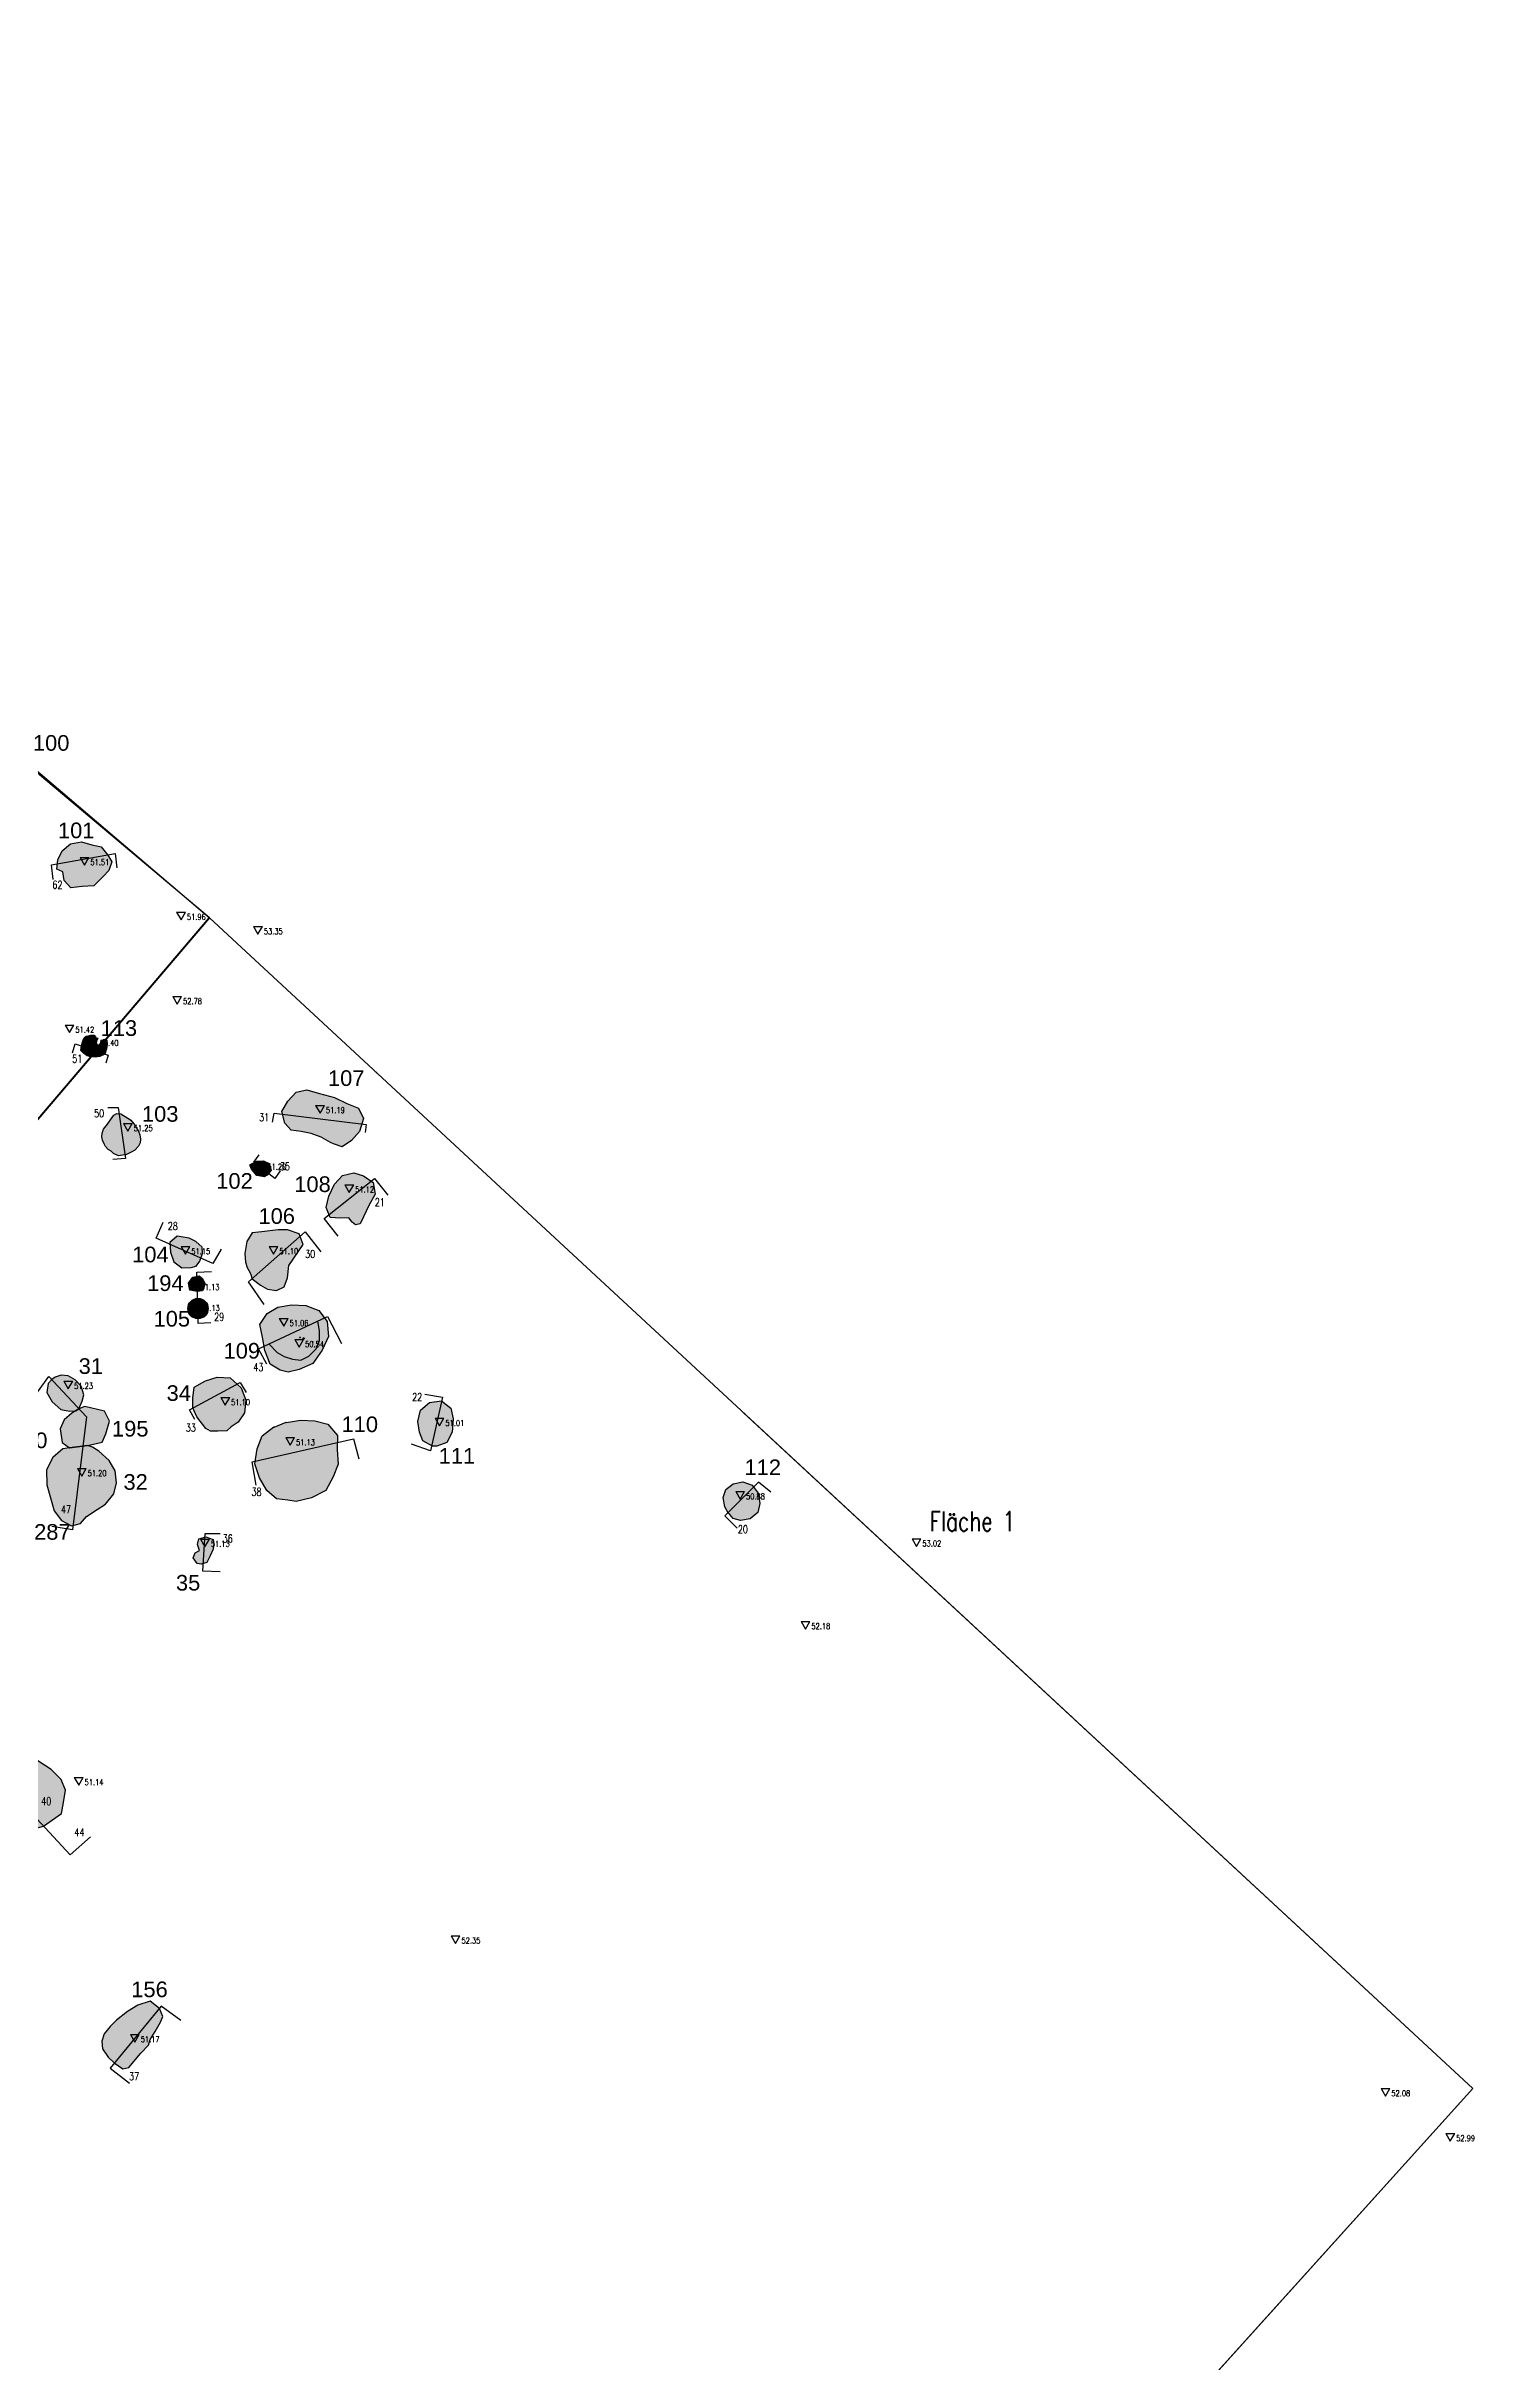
# Model space of a CAD drawing. Header units: millimetres. Extents: x 4462692 to 4462814, y 5793999 to 5794154.
# Drawn here: x 4462777.2 to 4462813.7, y 5794095.1 to 5794154.3 of the extents above; entities that cross this region are included whole.
import ezdxf

# ---------------------------------------------------------------- set-up
doc = ezdxf.new("R2010")
doc.units = ezdxf.units.MM
doc.linetypes.add('STRICHPUNKTX2', pattern=[50.8, 25.4, -12.7, 0, -12.7])
for name, color, linetype in [('00ProfilNr', 5, 'Continuous'), ('Befunde', 36, 'Continuous'), ('Befundnummern', 36, 'Continuous'), ('Flächengrenzen', 1, 'Continuous'), ('Grabungsgrenze', 102, 'STRICHPUNKTX2'), ('Gruben', 252, 'Continuous'), ('HÖHEN', 7, 'Continuous'), ('Pfosten', 254, 'Continuous'), ('Pl2-Befunde', 7, 'Continuous'), ('Pl2-Keramik', 1, 'Continuous'), ('Pl2-Knochen', 5, 'Continuous'), ('Profile', 160, 'Continuous')]:
    doc.layers.add(name, color=color, linetype=linetype)
doc.styles.add('ROMANS', font='ROMANS.shx', dxfattribs={"width": 0.75})
doc.styles.get("Standard").update_dxf_attribs({"font": 'arial.ttf'})

# ---------------------------------------------------------------- blocks, each defined once
blk = doc.blocks.new('HP_FERTIG_OBERKANTE')
for p, q in [((-0.075, 0.13), (0.075, 0.13)), ((-0.075, 0.13), (0, 0)), ((0, 0), (0.075, 0.13))]:
    blk.add_line(p, q)
at = {"style": 'ROMANS', "width": 0.75}
blk.add_attdef('HÖHE', (0.1, 0), '', height=0.1, dxfattribs=at)

msp = doc.modelspace()

# ---------------------------------------------------------------- hatches: boundary and pattern name
at = {"layer": 'Gruben'}
h = msp.add_hatch(color=256, dxfattribs=at)
h.dxf.hatch_style = 1
h.paths.add_polyline_path([(4462778.433, 5794132.84), (4462778.134, 5794132.822), (4462777.84, 5794132.794), (4462777.668, 5794132.982), (4462777.642, 5794133.198), (4462777.483, 5794133.267), (4462777.51, 5794133.509), (4462777.622, 5794133.739), (4462777.838, 5794133.918), (4462778.119, 5794133.963), (4462778.382, 5794133.888), (4462778.614, 5794133.842), (4462778.785, 5794133.627), (4462778.891, 5794133.452), (4462778.814, 5794133.233), (4462778.666, 5794133.082)])
h.paths.add_polyline_path([(4462773.512, 5794123.029), (4462773.531, 5794123.221), (4462773.49, 5794123.34), (4462773.459, 5794123.422), (4462773.424, 5794123.524), (4462773.361, 5794123.584), (4462773.301, 5794123.641), (4462773.172, 5794123.678), (4462773.075, 5794123.723), (4462773.021, 5794123.808), (4462772.993, 5794123.88), (4462773.018, 5794123.95), (4462773.059, 5794124.006), (4462773.135, 5794124.097), (4462773.21, 5794124.182), (4462773.229, 5794124.229), (4462773.26, 5794124.314), (4462773.26, 5794124.387), (4462773.235, 5794124.449), (4462773.22, 5794124.553), (4462773.179, 5794124.616), (4462773.119, 5794124.701), (4462773.074, 5794124.775), (4462773.034, 5794124.844), (4462772.952, 5794124.923), (4462772.882, 5794125.014), (4462772.807, 5794125.058), (4462772.684, 5794125.074), (4462772.473, 5794125.069), (4462772.285, 5794125.038), (4462772.07, 5794124.976), (4462771.936, 5794124.926), (4462771.869, 5794124.859), (4462771.824, 5794124.814), (4462771.819, 5794124.756), (4462771.846, 5794124.698), (4462771.913, 5794124.51), (4462771.954, 5794124.336), (4462771.913, 5794124.21), (4462771.873, 5794124.09), (4462771.752, 5794123.973), (4462771.59, 5794123.824), (4462771.563, 5794123.784), (4462771.487, 5794123.694), (4462771.434, 5794123.64), (4462771.326, 5794123.622), (4462771.129, 5794123.605), (4462770.892, 5794123.587), (4462770.757, 5794123.569), (4462770.6, 5794123.455), (4462770.501, 5794123.402), (4462770.389, 5794123.361), (4462770.3, 5794123.339), (4462770.237, 5794123.33), (4462770.152, 5794123.344), (4462770.009, 5794123.424), (4462769.955, 5794123.464), (4462769.888, 5794123.455), (4462769.789, 5794123.433), (4462769.6, 5794123.397), (4462769.483, 5794123.393), (4462769.385, 5794123.415), (4462769.183, 5794123.46), (4462768.981, 5794123.504), (4462768.788, 5794123.487), (4462768.717, 5794123.469), (4462768.636, 5794123.442), (4462768.555, 5794123.402), (4462768.497, 5794123.366), (4462768.372, 5794123.258), (4462768.296, 5794123.147), (4462768.251, 5794123.075), (4462768.184, 5794123.003), (4462768.175, 5794122.847), (4462768.152, 5794122.762), (4462768.166, 5794122.695), (4462768.175, 5794122.56), (4462768.188, 5794122.435), (4462768.233, 5794122.301), (4462768.278, 5794122.126), (4462768.336, 5794121.992), (4462768.349, 5794121.934), (4462768.412, 5794121.849), (4462768.461, 5794121.791), (4462768.569, 5794121.75), (4462768.694, 5794121.75), (4462768.86, 5794121.759), (4462768.914, 5794121.786), (4462769.048, 5794121.862), (4462769.111, 5794121.902), (4462769.245, 5794121.952), (4462769.303, 5794121.961), (4462769.487, 5794121.992), (4462769.684, 5794122.037), (4462769.837, 5794122.05), (4462769.89, 5794122.05), (4462770.025, 5794122.064), (4462770.253, 5794122.086), (4462770.361, 5794122.086), (4462770.482, 5794122.05), (4462770.562, 5794121.956), (4462770.688, 5794121.862), (4462770.894, 5794121.772), (4462771.1, 5794121.718), (4462771.311, 5794121.629), (4462771.508, 5794121.53), (4462771.727, 5794121.351), (4462771.911, 5794121.298), (4462772.068, 5794121.233), (4462772.306, 5794121.233), (4462772.481, 5794121.377), (4462772.731, 5794121.538), (4462772.767, 5794121.591), (4462772.92, 5794121.753), (4462773.01, 5794121.879), (4462773.077, 5794121.987), (4462773.229, 5794122.237), (4462773.333, 5794122.436), (4462773.463, 5794122.619)])
h.paths.add_polyline_path([(4462774.373, 5794122.38), (4462774.115, 5794122.399), (4462773.931, 5794122.556), (4462773.846, 5794122.82), (4462773.853, 5794123.142), (4462774.008, 5794123.38), (4462774.267, 5794123.558), (4462774.577, 5794123.635), (4462774.815, 5794123.447), (4462774.76, 5794123.214), (4462774.792, 5794122.937), (4462774.708, 5794122.663), (4462774.582, 5794122.508)])
h = msp.add_hatch(color=256, dxfattribs=at)
h.dxf.hatch_style = 1
h.paths.add_polyline_path([(4462785.028, 5794124.247), (4462784.946, 5794124.359), (4462784.725, 5794124.347), (4462784.472, 5794124.369), (4462784.363, 5794124.62), (4462784.436, 5794124.912), (4462784.582, 5794125.219), (4462784.78, 5794125.444), (4462785.074, 5794125.506), (4462785.323, 5794125.431), (4462785.569, 5794125.259), (4462785.614, 5794124.961), (4462785.457, 5794124.673), (4462785.323, 5794124.389), (4462785.231, 5794124.206), (4462785.114, 5794124.177)])
h.paths.add_polyline_path([(4462782.308, 5794123.223), (4462782.348, 5794123.088), (4462782.432, 5794122.939), (4462782.478, 5794122.803), (4462782.685, 5794122.64), (4462782.863, 5794122.541), (4462783.093, 5794122.502), (4462783.29, 5794122.595), (4462783.375, 5794122.825), (4462783.409, 5794123.14), (4462783.777, 5794123.681), (4462783.675, 5794123.951), (4462783.375, 5794124.05), (4462783.14, 5794124.055), (4462782.723, 5794123.998), (4462782.476, 5794123.98), (4462782.337, 5794123.754), (4462782.291, 5794123.452)])
h.paths.add_polyline_path([(4462784.48, 5794126.284), (4462784.235, 5794126.418), (4462783.984, 5794126.515), (4462783.73, 5794126.563), (4462783.47, 5794126.603), (4462783.31, 5794126.775), (4462783.234, 5794127.076), (4462783.382, 5794127.338), (4462783.602, 5794127.573), (4462783.873, 5794127.634), (4462784.191, 5794127.537), (4462784.576, 5794127.438), (4462784.89, 5794127.283), (4462785.195, 5794127.16), (4462785.32, 5794126.9), (4462785.213, 5794126.566), (4462785.009, 5794126.339), (4462784.775, 5794126.177), (4462784.554, 5794126.249)])
h.paths.add_polyline_path([(4462780.916, 5794123.089), (4462781.043, 5794123.122), (4462781.138, 5794123.256), (4462781.206, 5794123.445), (4462781.197, 5794123.614), (4462781.032, 5794123.758), (4462780.865, 5794123.843), (4462780.56, 5794123.895), (4462780.37, 5794123.726), (4462780.386, 5794123.479), (4462780.477, 5794123.231), (4462780.679, 5794123.081)])
h.paths.add_polyline_path([(4462779.187, 5794126.976), (4462779.34, 5794126.884), (4462779.372, 5794126.851), (4462779.449, 5794126.764), (4462779.503, 5794126.69), (4462779.571, 5794126.578), (4462779.602, 5794126.476), (4462779.624, 5794126.368), (4462779.617, 5794126.272), (4462779.567, 5794126.188), (4462779.479, 5794126.088), (4462779.401, 5794126.043), (4462779.263, 5794125.974), (4462779.057, 5794125.941), (4462778.929, 5794126.007), (4462778.87, 5794126.059), (4462778.798, 5794126.109), (4462778.729, 5794126.182), (4462778.693, 5794126.25), (4462778.649, 5794126.348), (4462778.637, 5794126.428), (4462778.642, 5794126.519), (4462778.676, 5794126.627), (4462778.776, 5794126.754), (4462778.854, 5794126.864), (4462778.94, 5794126.982), (4462779.021, 5794127.029), (4462779.118, 5794127.02)])
h = msp.add_hatch(color=256, dxfattribs=at)
h.dxf.hatch_style = 1
h.paths.add_polyline_path([(4462794.645, 5794116.804), (4462794.552, 5794116.978), (4462794.509, 5794117.211), (4462794.575, 5794117.422), (4462794.763, 5794117.561), (4462795.013, 5794117.615), (4462795.245, 5794117.532), (4462795.4, 5794117.328), (4462795.441, 5794117.064), (4462795.391, 5794116.832), (4462795.201, 5794116.672), (4462794.955, 5794116.627), (4462794.76, 5794116.679), (4462794.677, 5794116.777)])
h.paths.add_polyline_path([(4462787.083, 5794118.527), (4462786.837, 5794118.659), (4462786.746, 5794118.881), (4462786.711, 5794119.157), (4462786.774, 5794119.445), (4462787.003, 5794119.64), (4462787.316, 5794119.682), (4462787.547, 5794119.493), (4462787.608, 5794119.221), (4462787.581, 5794118.883), (4462787.445, 5794118.619), (4462787.193, 5794118.522)])
h.paths.add_polyline_path([(4462783.384, 5794117.142), (4462783.094, 5794117.182), (4462782.85, 5794117.396), (4462782.666, 5794117.715), (4462782.542, 5794118.077), (4462782.601, 5794118.459), (4462782.727, 5794118.787), (4462783.031, 5794119.017), (4462783.037, 5794119.01), (4462783.343, 5794119.135), (4462783.352, 5794119.133), (4462783.708, 5794119.191), (4462784.074, 5794119.169), (4462784.409, 5794119.087), (4462784.652, 5794118.795), (4462784.65, 5794118.443), (4462784.67, 5794118.069), (4462784.546, 5794117.743), (4462784.36, 5794117.392), (4462783.995, 5794117.204), (4462783.601, 5794117.108)])
h.paths.add_polyline_path([(4462783.19, 5794120.464), (4462782.938, 5794120.618), (4462782.797, 5794120.973), (4462782.743, 5794121.311), (4462782.667, 5794121.63), (4462782.857, 5794121.917), (4462783.131, 5794122.081), (4462783.481, 5794122.138), (4462783.846, 5794122.12), (4462784.177, 5794121.995), (4462784.391, 5794121.708), (4462784.428, 5794121.324), (4462784.266, 5794120.979), (4462784.027, 5794120.64), (4462783.674, 5794120.486), (4462783.398, 5794120.418)])
h.paths.add_polyline_path([(4462781.825, 5794118.919), (4462781.6, 5794118.91), (4462781.411, 5794118.908), (4462781.292, 5794118.978), (4462781.062, 5794119.272), (4462780.961, 5794119.506), (4462780.957, 5794119.752), (4462780.995, 5794120.036), (4462781.287, 5794120.195), (4462781.577, 5794120.291), (4462781.916, 5794120.274), (4462782.193, 5794120.019), (4462782.314, 5794119.7), (4462782.276, 5794119.381), (4462782.116, 5794119.135), (4462781.939, 5794119.017)])
h = msp.add_hatch(color=256, dxfattribs=at)
h.dxf.hatch_style = 1
h.paths.add_polyline_path([(4462781.071, 5794115.53), (4462780.968, 5794115.67), (4462781.019, 5794115.796), (4462781.126, 5794115.858), (4462781.076, 5794116.009), (4462781.113, 5794116.159), (4462781.29, 5794116.213), (4462781.476, 5794116.137), (4462781.497, 5794116.036), (4462781.477, 5794115.892), (4462781.406, 5794115.723), (4462781.316, 5794115.552), (4462781.176, 5794115.509)])
h.paths.add_polyline_path([(4462778.398, 5794118.499), (4462778.265, 5794118.543), (4462777.805, 5794118.487), (4462777.638, 5794118.456), (4462777.38, 5794118.232), (4462777.223, 5794117.924), (4462777.231, 5794117.537), (4462777.413, 5794116.872), (4462777.605, 5794116.623), (4462777.857, 5794116.489), (4462778.088, 5794116.547), (4462778.245, 5794116.732), (4462778.518, 5794116.905), (4462778.731, 5794117.04), (4462778.944, 5794117.304), (4462779.007, 5794117.591), (4462778.976, 5794117.891), (4462778.823, 5794118.156), (4462778.56, 5794118.396)])
h.paths.add_polyline_path([(4462778.05, 5794119.477), (4462777.869, 5794119.372), (4462777.676, 5794119.199), (4462777.57, 5794118.968), (4462777.619, 5794118.622), (4462777.805, 5794118.487), (4462778.265, 5794118.543), (4462778.641, 5794118.631), (4462778.738, 5794118.843), (4462778.834, 5794119.161), (4462778.699, 5794119.421), (4462778.203, 5794119.543)])
h.paths.add_polyline_path([(4462777.356, 5794120.231), (4462777.261, 5794120.126), (4462777.23, 5794119.895), (4462777.362, 5794119.656), (4462777.583, 5794119.465), (4462777.808, 5794119.423), (4462777.968, 5794119.43), (4462778.05, 5794119.477), (4462778.131, 5794119.674), (4462778.175, 5794119.838), (4462778.108, 5794120.06), (4462777.95, 5794120.22), (4462777.778, 5794120.322), (4462777.593, 5794120.337), (4462777.443, 5794120.292)])
h = msp.add_hatch(color=256, dxfattribs=at)
h.dxf.hatch_style = 1
h.paths.add_polyline_path([(4462779.869, 5794104.342), (4462779.55, 5794104.244), (4462779.289, 5794104.085), (4462779.012, 5794103.858), (4462778.848, 5794103.694), (4462778.696, 5794103.511), (4462778.635, 5794103.322), (4462778.652, 5794103.128), (4462778.795, 5794102.914), (4462778.952, 5794102.767), (4462779.175, 5794102.613), (4462779.326, 5794102.646), (4462779.634, 5794103.015), (4462779.83, 5794103.218), (4462779.872, 5794103.368), (4462779.994, 5794103.567), (4462780.134, 5794103.806), (4462780.189, 5794103.949), (4462780.104, 5794104.159)])
h.paths.add_polyline_path([(4462775.919, 5794110.135), (4462775.699, 5794109.85), (4462775.696, 5794109.557), (4462775.799, 5794109.231), (4462776.04, 5794108.999), (4462776.457, 5794108.677), (4462776.644, 5794108.676), (4462777.145, 5794108.82), (4462777.601, 5794109.142), (4462777.653, 5794109.42), (4462777.705, 5794109.732), (4462777.596, 5794110.007), (4462777.344, 5794110.268), (4462777.003, 5794110.484), (4462776.76, 5794110.59), (4462776.473, 5794110.569), (4462776.197, 5794110.48)])
h.paths.add_polyline_path([(4462771.133, 5794101.535), (4462770.928, 5794101.229), (4462770.73, 5794101.066), (4462770.408, 5794100.95), (4462770.106, 5794100.918), (4462769.779, 5794101.014), (4462769.539, 5794101.328), (4462769.422, 5794101.637), (4462769.416, 5794101.994), (4462769.422, 5794102.357), (4462769.531, 5794102.671), (4462769.754, 5794102.908), (4462770.067, 5794103.04), (4462770.311, 5794102.995), (4462770.436, 5794102.908), (4462770.462, 5794103.082), (4462770.568, 5794103.189), (4462770.715, 5794103.165), (4462770.803, 5794103.019), (4462770.76, 5794102.872), (4462770.718, 5794102.77), (4462770.91, 5794102.707), (4462771.199, 5794102.547), (4462771.32, 5794102.296), (4462771.318, 5794101.994), (4462771.251, 5794101.738)])
at = {"layer": 'Pfosten'}
h = msp.add_hatch(color=256, dxfattribs=at)
h.dxf.hatch_style = 1
h.paths.add_polyline_path([(4462778.117, 5794128.755), (4462778.143, 5794128.847), (4462778.158, 5794128.898), (4462778.182, 5794128.96), (4462778.236, 5794128.997), (4462778.275, 5794129.01), (4462778.348, 5794129.026), (4462778.412, 5794129.03), (4462778.437, 5794129.024), (4462778.474, 5794128.982), (4462778.491, 5794128.932), (4462778.496, 5794128.863), (4462778.491, 5794128.814), (4462778.521, 5794128.768), (4462778.543, 5794128.769), (4462778.562, 5794128.789), (4462778.605, 5794128.833), (4462778.644, 5794128.881), (4462778.681, 5794128.919), (4462778.715, 5794128.926), (4462778.735, 5794128.924), (4462778.765, 5794128.887), (4462778.771, 5794128.795), (4462778.754, 5794128.674), (4462778.711, 5794128.545), (4462778.58, 5794128.481), (4462778.469, 5794128.468), (4462778.354, 5794128.474), (4462778.26, 5794128.499), (4462778.164, 5794128.568), (4462778.101, 5794128.636)])
h = msp.add_hatch(color=256, dxfattribs=at)
h.dxf.hatch_style = 1
h.paths.add_polyline_path([(4462782.781, 5794125.406), (4462782.597, 5794125.445), (4462782.46, 5794125.607), (4462782.417, 5794125.714), (4462782.583, 5794125.811), (4462782.761, 5794125.813), (4462782.911, 5794125.744), (4462782.957, 5794125.581), (4462782.858, 5794125.447)])
h = msp.add_hatch(color=256, dxfattribs=at)
h.dxf.hatch_style = 1
h.paths.add_polyline_path([(4462781.073, 5794122.481), (4462780.885, 5794122.513), (4462780.85, 5794122.686), (4462780.955, 5794122.843), (4462781.118, 5794122.88), (4462781.205, 5794122.806), (4462781.271, 5794122.671), (4462781.209, 5794122.495)])
h = msp.add_hatch(color=256, dxfattribs=at)
h.dxf.hatch_style = 1
edge = h.paths.add_edge_path()
edge.add_arc((4462781.091, 5794122.041), 0.26, 0, 360)

# ---------------------------------------------------------------- linework, layer by layer
at = {"layer": 'Befunde'}
for points, elevation in [([(4462778.117, 5794128.755), (4462778.143, 5794128.847), (4462778.158, 5794128.898), (4462778.182, 5794128.96), (4462778.236, 5794128.997), (4462778.275, 5794129.01), (4462778.348, 5794129.026), (4462778.412, 5794129.03), (4462778.437, 5794129.024), (4462778.474, 5794128.982), (4462778.491, 5794128.932), (4462778.496, 5794128.863), (4462778.491, 5794128.814), (4462778.521, 5794128.768), (4462778.543, 5794128.769), (4462778.562, 5794128.789), (4462778.605, 5794128.833), (4462778.644, 5794128.881), (4462778.681, 5794128.919), (4462778.715, 5794128.926), (4462778.735, 5794128.924), (4462778.765, 5794128.887), (4462778.771, 5794128.795), (4462778.754, 5794128.674), (4462778.711, 5794128.545), (4462778.58, 5794128.481), (4462778.469, 5794128.468), (4462778.354, 5794128.474), (4462778.26, 5794128.499), (4462778.164, 5794128.568), (4462778.101, 5794128.636)], 0.14), ([(4462779.187, 5794126.976), (4462779.34, 5794126.884), (4462779.372, 5794126.851), (4462779.449, 5794126.764), (4462779.503, 5794126.69), (4462779.571, 5794126.578), (4462779.602, 5794126.476), (4462779.624, 5794126.368), (4462779.617, 5794126.272), (4462779.567, 5794126.188), (4462779.479, 5794126.088), (4462779.401, 5794126.043), (4462779.263, 5794125.974), (4462779.057, 5794125.941), (4462778.929, 5794126.007), (4462778.87, 5794126.059), (4462778.798, 5794126.109), (4462778.729, 5794126.182), (4462778.693, 5794126.25), (4462778.649, 5794126.348), (4462778.637, 5794126.428), (4462778.642, 5794126.519), (4462778.676, 5794126.627), (4462778.776, 5794126.754), (4462778.854, 5794126.864), (4462778.94, 5794126.982), (4462779.021, 5794127.029), (4462779.118, 5794127.02)], 51.392), ([(4462775.919, 5794110.135), (4462775.699, 5794109.85), (4462775.696, 5794109.557), (4462775.799, 5794109.231), (4462776.04, 5794108.999), (4462776.457, 5794108.677), (4462776.644, 5794108.676), (4462777.145, 5794108.82), (4462777.601, 5794109.142), (4462777.653, 5794109.42), (4462777.705, 5794109.732), (4462777.596, 5794110.007), (4462777.344, 5794110.268), (4462777.003, 5794110.484), (4462776.76, 5794110.59), (4462776.473, 5794110.569), (4462776.197, 5794110.48)], 51.319)]:
    msp.add_lwpolyline(points, close=True, dxfattribs=dict(at, elevation=elevation))
for points in [[(4462778.433, 5794132.84, 51.625), (4462778.134, 5794132.822, 51.632), (4462777.84, 5794132.794, 51.624), (4462777.668, 5794132.982, 51.639), (4462777.642, 5794133.198, 51.646), (4462777.483, 5794133.267, 51.663), (4462777.51, 5794133.509, 51.662), (4462777.622, 5794133.739, 51.658), (4462777.838, 5794133.918, 51.647), (4462778.119, 5794133.963, 51.636), (4462778.382, 5794133.888, 51.647), (4462778.614, 5794133.842, 51.646), (4462778.785, 5794133.627, 51.633), (4462778.891, 5794133.452, 51.62), (4462778.814, 5794133.233, 51.652), (4462778.666, 5794133.082, 51.643)], [(4462784.48, 5794126.284, 51.266), (4462784.235, 5794126.418, 51.281), (4462783.984, 5794126.515, 51.276), (4462783.73, 5794126.563, 51.317), (4462783.47, 5794126.603, 51.334), (4462783.31, 5794126.775, 51.366), (4462783.234, 5794127.076, 51.356), (4462783.382, 5794127.338, 51.36), (4462783.602, 5794127.573, 51.374), (4462783.873, 5794127.634, 51.345), (4462784.191, 5794127.537, 51.346), (4462784.576, 5794127.438, 51.301), (4462784.89, 5794127.283, 51.291), (4462785.195, 5794127.16, 51.326), (4462785.32, 5794126.9, 51.312), (4462785.213, 5794126.566, 51.287), (4462785.009, 5794126.339, 51.266), (4462784.775, 5794126.177, 51.267), (4462784.554, 5794126.249, 51.267)], [(4462782.781, 5794125.406, 51.315), (4462782.597, 5794125.445, 51.32), (4462782.46, 5794125.607, 51.327), (4462782.417, 5794125.714, 51.319), (4462782.583, 5794125.811, 51.332), (4462782.761, 5794125.813, 51.324), (4462782.911, 5794125.744, 51.331), (4462782.957, 5794125.581, 51.314), (4462782.858, 5794125.447, 51.316)], [(4462785.028, 5794124.247, 51.209), (4462784.946, 5794124.359, 51.229), (4462784.725, 5794124.347, 51.235), (4462784.472, 5794124.369, 51.219), (4462784.363, 5794124.62, 51.224), (4462784.436, 5794124.912, 51.236), (4462784.582, 5794125.219, 51.245), (4462784.78, 5794125.444, 51.243), (4462785.074, 5794125.506, 51.232), (4462785.323, 5794125.431, 51.249), (4462785.569, 5794125.259, 51.252), (4462785.614, 5794124.961, 51.24), (4462785.457, 5794124.673, 51.234), (4462785.323, 5794124.389, 51.202), (4462785.231, 5794124.206, 51.185), (4462785.114, 5794124.177, 51.206)], [(4462780.916, 5794123.089, 51.262), (4462781.043, 5794123.122, 51.251), (4462781.138, 5794123.256, 51.27), (4462781.206, 5794123.445, 51.28), (4462781.197, 5794123.614, 51.263), (4462781.032, 5794123.758, 51.299), (4462780.865, 5794123.843, 51.286), (4462780.56, 5794123.895, 51.294), (4462780.37, 5794123.726, 51.325), (4462780.386, 5794123.479, 51.31), (4462780.477, 5794123.231, 51.295), (4462780.679, 5794123.081, 51.288)], [(4462782.308, 5794123.223, 51.236), (4462782.348, 5794123.088, 51.257), (4462782.432, 5794122.939, 51.235), (4462782.478, 5794122.803, 51.149), (4462782.685, 5794122.64, 51.23), (4462782.863, 5794122.541, 51.21), (4462783.093, 5794122.502, 51.192), (4462783.29, 5794122.595, 51.189), (4462783.375, 5794122.825, 51.186), (4462783.409, 5794123.14, 51.206), (4462783.777, 5794123.681, 51.196), (4462783.675, 5794123.951, 51.208), (4462783.375, 5794124.05, 51.223), (4462783.14, 5794124.055, 51.223), (4462782.723, 5794123.998, 51.24), (4462782.476, 5794123.98, 51.264), (4462782.337, 5794123.754, 51.254), (4462782.291, 5794123.452, 51.246)], [(4462781.073, 5794122.481, 51.247), (4462780.885, 5794122.513, 51.27), (4462780.85, 5794122.686, 51.275), (4462780.955, 5794122.843, 51.277), (4462781.118, 5794122.88, 51.262), (4462781.205, 5794122.806, 51.26), (4462781.271, 5794122.671, 51.248), (4462781.209, 5794122.495, 51.256)], [(4462783.19, 5794120.464, 51.221), (4462782.938, 5794120.618, 51.221), (4462782.797, 5794120.973, 51.191), (4462782.743, 5794121.311, 51.199), (4462782.667, 5794121.63, 51.211), (4462782.857, 5794121.917, 51.214), (4462783.131, 5794122.081, 51.201), (4462783.481, 5794122.138, 51.219), (4462783.846, 5794122.12, 51.211), (4462784.177, 5794121.995, 51.19), (4462784.391, 5794121.708, 51.177), (4462784.428, 5794121.324, 51.191), (4462784.266, 5794120.979, 51.18), (4462784.027, 5794120.64, 51.174), (4462783.674, 5794120.486, 51.175), (4462783.398, 5794120.418, 51.206)], [(4462777.356, 5794120.231, 51.274), (4462777.261, 5794120.126, 0.14), (4462777.23, 5794119.895, 0.14), (4462777.362, 5794119.656, 0.14), (4462777.583, 5794119.465, 0.14), (4462777.808, 5794119.423, 0.14), (4462777.968, 5794119.43, 28.034), (4462778.05, 5794119.477, 51.234), (4462778.131, 5794119.674, 51.356), (4462778.175, 5794119.838, 51.355), (4462778.108, 5794120.06, 51.352), (4462777.95, 5794120.22, 51.355), (4462777.778, 5794120.322, 51.361), (4462777.593, 5794120.337, 51.367), (4462777.443, 5794120.292, 51.354), (4462777.356, 5794120.231, 51.274)], [(4462781.825, 5794118.919, 51.249), (4462781.6, 5794118.91, 51.258), (4462781.411, 5794118.908, 51.26), (4462781.292, 5794118.978, 51.269), (4462781.062, 5794119.272, 51.308), (4462780.961, 5794119.506, 51.276), (4462780.957, 5794119.752, 51.293), (4462780.995, 5794120.036, 51.281), (4462781.287, 5794120.195, 51.278), (4462781.577, 5794120.291, 51.277), (4462781.916, 5794120.274, 51.261), (4462782.193, 5794120.019, 51.284), (4462782.314, 5794119.7, 51.259), (4462782.276, 5794119.381, 51.245), (4462782.116, 5794119.135, 51.237), (4462781.939, 5794119.017, 51.255)], [(4462787.083, 5794118.527, 51.099), (4462786.837, 5794118.659, 51.118), (4462786.746, 5794118.881, 51.136), (4462786.711, 5794119.157, 51.131), (4462786.774, 5794119.445, 51.14), (4462787.003, 5794119.64, 51.143), (4462787.316, 5794119.682, 51.141), (4462787.547, 5794119.493, 51.131), (4462787.608, 5794119.221, 51.12), (4462787.581, 5794118.883, 51.131), (4462787.445, 5794118.619, 51.123), (4462787.193, 5794118.522, 51.118)], [(4462778.05, 5794119.477, 51.234), (4462777.869, 5794119.372, 0.14), (4462777.676, 5794119.199, 0.14), (4462777.57, 5794118.968, 0.14), (4462777.619, 5794118.622, 0.14), (4462777.805, 5794118.487, 51.341), (4462778.265, 5794118.543, 51.341), (4462778.641, 5794118.631, 0.14), (4462778.738, 5794118.843, 0.14), (4462778.834, 5794119.161, 0.14), (4462778.699, 5794119.421, 0.14), (4462778.203, 5794119.543, 41.711)], [(4462783.384, 5794117.142, 51.241), (4462783.094, 5794117.182, 51.241), (4462782.85, 5794117.396, 51.235), (4462782.666, 5794117.715, 51.229), (4462782.542, 5794118.077, 51.248), (4462782.601, 5794118.459, 51.255), (4462782.727, 5794118.787, 51.227), (4462783.031, 5794119.017, 51.235), (4462783.037, 5794119.01, 51.213), (4462783.343, 5794119.135, 51.236), (4462783.352, 5794119.133, 51.236), (4462783.708, 5794119.191, 51.214), (4462784.074, 5794119.169, 51.152), (4462784.409, 5794119.087, 51.171), (4462784.652, 5794118.795, 51.151), (4462784.65, 5794118.443, 51.173), (4462784.67, 5794118.069, 51.211), (4462784.546, 5794117.743, 51.2), (4462784.36, 5794117.392, 51.165), (4462783.995, 5794117.204, 51.179), (4462783.601, 5794117.108, 51.205)], [(4462778.398, 5794118.499, 51.321), (4462778.265, 5794118.543, 51.341), (4462777.805, 5794118.487, 51.341), (4462777.638, 5794118.456, 51.343), (4462777.38, 5794118.232, 51.326), (4462777.223, 5794117.924, 51.351), (4462777.231, 5794117.537, 51.307), (4462777.413, 5794116.872, 51.314), (4462777.605, 5794116.623, 51.329), (4462777.857, 5794116.489, 51.227), (4462778.088, 5794116.547, 51.325), (4462778.245, 5794116.732, 51.321), (4462778.518, 5794116.905, 51.299), (4462778.731, 5794117.04, 51.282), (4462778.944, 5794117.304, 51.287), (4462779.007, 5794117.591, 51.31), (4462778.976, 5794117.891, 51.306), (4462778.823, 5794118.156, 51.302), (4462778.56, 5794118.396, 51.309)], [(4462794.645, 5794116.804, 51.01), (4462794.552, 5794116.978, 51.003), (4462794.509, 5794117.211, 51.016), (4462794.575, 5794117.422, 51.012), (4462794.763, 5794117.561, 51.023), (4462795.013, 5794117.615, 51.006), (4462795.245, 5794117.532, 51.005), (4462795.4, 5794117.328, 51.006), (4462795.441, 5794117.064, 50.976), (4462795.391, 5794116.832, 50.98), (4462795.201, 5794116.672, 50.961), (4462794.955, 5794116.627, 50.978), (4462794.76, 5794116.679, 50.989), (4462794.677, 5794116.777, 51.009)], [(4462781.071, 5794115.53, 51.211), (4462780.968, 5794115.67, 51.226), (4462781.019, 5794115.796, 51.242), (4462781.126, 5794115.858, 51.241), (4462781.076, 5794116.009, 51.247), (4462781.113, 5794116.159, 51.271), (4462781.29, 5794116.213, 51.25), (4462781.476, 5794116.137, 51.251), (4462781.497, 5794116.036, 51.236), (4462781.477, 5794115.892, 51.224), (4462781.406, 5794115.723, 51.231), (4462781.316, 5794115.552, 51.229), (4462781.176, 5794115.509, 51.228)], [(4462779.869, 5794104.342, 51.225), (4462779.55, 5794104.244, 51.26), (4462779.289, 5794104.085, 51.286), (4462779.012, 5794103.858, 51.275), (4462778.848, 5794103.694, 51.248), (4462778.696, 5794103.511, 51.315), (4462778.635, 5794103.322, 51.305), (4462778.652, 5794103.128, 51.325), (4462778.795, 5794102.914, 51.319), (4462778.952, 5794102.767, 51.303), (4462779.175, 5794102.613, 51.303), (4462779.326, 5794102.646, 51.256), (4462779.634, 5794103.015, 51.248), (4462779.83, 5794103.218, 51.222), (4462779.872, 5794103.368, 51.248), (4462779.994, 5794103.567, 51.246), (4462780.134, 5794103.806, 51.251), (4462780.189, 5794103.949, 51.243), (4462780.104, 5794104.159, 51.239)]]:
    msp.add_polyline3d(points, close=True, dxfattribs=at)
msp.add_circle((4462781.091, 5794122.041, 51.247), 0.26, dxfattribs=at)
at = {"layer": 'Flächengrenzen', "elevation": 52.354}
msp.add_lwpolyline([(4462727.191, 5794121.278), (4462753.306, 5794099.047), (4462781.379, 5794132.022), (4462755.232, 5794154.292), (4462727.191, 5794121.278)], close=True, dxfattribs=at)
at = {"layer": 'Flächengrenzen'}
msp.add_polyline3d([(4462747.948, 5794092.615, 53.375), (4462749.364, 5794091.78, 53.381), (4462752.796, 5794088.728, 53.411), (4462749.992, 5794085.595, 53.476), (4462756.018, 5794079.136, 53.547), (4462761.4, 5794074.807, 53.588), (4462766.782, 5794070.477, 53.629), (4462774.514, 5794059.838, 53.758), (4462774.514, 5794059.838, 53.758), (4462778.509, 5794061.892, 53.704), (4462787.687, 5794073.146, 53.477), (4462798.891, 5794085.742, 53.218), (4462813.657, 5794102.115, 52.88), (4462781.384, 5794132.022, 52.572), (4462753.311, 5794099.048, 53.244), (4462747.948, 5794092.615, 53.375)], close=True, dxfattribs=at)
at = {"layer": 'Grabungsgrenze'}
msp.add_polyline3d([(4462798.891, 5794085.742, 53.218), (4462813.657, 5794102.115, 52.88), (4462813.657, 5794102.115, 52.88), (4462781.384, 5794132.022, 52.572), (4462772.487, 5794139.504, 52.499), (4462765.263, 5794145.751, 52.438), (4462755.232, 5794154.292, 52.354), (4462748.936, 5794146.879, 52.505), (4462739.637, 5794135.931, 52.728), (4462727.175, 5794121.259, 53.027), (4462720.411, 5794113.296, 53.189), (4462711.658, 5794098.849, 53.465), (4462734.93, 5794078.872, 53.662)], dxfattribs=at)
at = {"layer": 'Pl2-Befunde'}
msp.add_polyline3d([(4462782.904, 5794121.14, 50.666), (4462783.116, 5794120.918, 50.671), (4462783.289, 5794120.815, 50.658), (4462783.502, 5794120.751, 50.66), (4462783.721, 5794120.725, 50.668), (4462783.924, 5794120.825, 50.669), (4462784.11, 5794121.012, 50.659), (4462784.194, 5794121.227, 50.664), (4462784.192, 5794121.464, 50.659), (4462784.154, 5794121.728, 50.667)], dxfattribs=at)
at = {"layer": 'Pl2-Keramik'}
msp.add_circle((4462784.022, 5794121.193, 50.71), 0.01, dxfattribs=at)
at = {"layer": 'Pl2-Knochen'}
for centre, radius in [((4462783.696, 5794121.303, 50.707), 0.01), ((4462783.788, 5794121.277, 50.689), 0.02)]:
    msp.add_circle(centre, radius, dxfattribs=at)
at = {"layer": 'Profile'}
for points in [[(4462777.394, 5794133.006, 51.598), (4462777.349, 5794133.379, 0.132), (4462778.971, 5794133.67, 0.14), (4462779.015, 5794133.304, 0.113)], [(4462777.889, 5794128.578, 51.549), (4462777.955, 5794128.808, 51.56), (4462778.795, 5794128.517, 51.532), (4462778.734, 5794128.313, 51.547)], [(4462778.786, 5794127.175, 51.426), (4462779.051, 5794127.18, 51.392), (4462779.242, 5794125.875, 51.38), (4462778.912, 5794125.849, 51.388)], [(4462782.993, 5794126.8, 51.383), (4462783.039, 5794127.033, 51.383), (4462785.389, 5794126.742, 51.315), (4462785.363, 5794126.541, 51.308)], [(4462783.189, 5794125.558, 51.288), (4462783.055, 5794125.367, 51.277), (4462782.519, 5794125.78, 51.314), (4462782.65, 5794125.973, 51.33)], [(4462784.671, 5794123.889, 51.232), (4462784.315, 5794124.34, 51.22), (4462785.604, 5794125.365, 51.241), (4462785.942, 5794124.937, 51.245)], [(4462781.685, 5794123.557, 51.263), (4462781.467, 5794123.195, 51.285), (4462780.025, 5794123.836, 51.343), (4462780.205, 5794124.251, 51.358)], [(4462782.778, 5794122.149, 51.223), (4462782.378, 5794122.723, 51.249), (4462783.825, 5794123.998, 51.224), (4462784.232, 5794123.494, 51.199)], [(4462781.417, 5794121.68, 51.254), (4462781.094, 5794121.661, 51.247), (4462781.061, 5794122.973, 51.265), (4462781.432, 5794122.984, 51.276)], [(4462782.846, 5794120.62, 51.209), (4462782.639, 5794121.016, 51.203), (4462784.397, 5794121.842, 51.173), (4462784.76, 5794121.152, 51.187)], [(4462776.991, 5794119.905, 51.359), (4462777.282, 5794120.305, 51.348), (4462778.24, 5794119.272, 51.347), (4462777.885, 5794116.389, 51.327), (4462777.353, 5794116.473, 51.315)], [(4462781.012, 5794119.207, 51.281), (4462780.87, 5794119.457, 51.276), (4462782.169, 5794120.156, 51.281), (4462782.32, 5794119.893, 51.268)], [(4462786.883, 5794119.857, 51.158), (4462787.341, 5794119.774, 51.143), (4462787.035, 5794118.407, 51.134), (4462786.546, 5794118.579, 51.153)], [(4462782.579, 5794117.525, 51.205), (4462782.471, 5794118.121, 51.263), (4462785.064, 5794118.715, 51.164), (4462785.203, 5794118.203, 51.183)], [(4462795.726, 5794117.346, 51.007), (4462795.414, 5794117.602, 51.036), (4462794.551, 5794116.743, 51.029), (4462794.867, 5794116.427, 51.028)], [(4462781.655, 5794116.289, 51.268), (4462781.263, 5794116.285, 51.262), (4462781.209, 5794115.338, 51.242), (4462781.656, 5794115.327, 51.243)], [(4462776.138, 5794111.08, 51.321), (4462775.581, 5794110.503, 51.319), (4462777.826, 5794108.088, 51.297)], [(4462777.826, 5794108.088, 51.297), (4462778.347, 5794108.543, 51.265)], [(4462780.65, 5794103.848, 51.274), (4462780.154, 5794104.219, 51.256), (4462778.85, 5794102.637, 51.315), (4462779.341, 5794102.251, 51.318)]]:
    msp.add_polyline3d(points, dxfattribs=at)

# ---------------------------------------------------------------- block references
at = {"layer": 'HÖHEN', "xscale": 1.5, "yscale": 1.5, "zscale": 1.5}
for p, values in [((4462778.193, 5794133.372, 51.648), {'HÖHE': '51.51'}), ((4462780.658, 5794131.973, 52.1), {'HÖHE': '51.96'}), ((4462782.623, 5794131.604, 53.491), {'HÖHE': '53.35'}), ((4462780.56, 5794129.822, 52.919), {'HÖHE': '52.78'}), ((4462777.809, 5794129.091, 51.562), {'HÖHE': '51.42'}), ((4462778.429, 5794128.752, 51.537), {'HÖHE': '51.40'}), ((4462779.3, 5794126.577, 51.391), {'HÖHE': '51.25'}), ((4462784.209, 5794127.037, 51.329), {'HÖHE': '51.19'}), ((4462782.715, 5794125.589, 51.336), {'HÖHE': '51.20'}), ((4462784.957, 5794125.007, 51.258), {'HÖHE': '51.12'}), ((4462780.77, 5794123.43, 51.285), {'HÖHE': '51.15'}), ((4462783.02, 5794123.431, 51.238), {'HÖHE': '51.10'}), ((4462781.007, 5794122.515, 51.27), {'HÖHE': '51.13'}), ((4462781.015, 5794121.981, 51.27), {'HÖHE': '51.13'}), ((4462783.281, 5794121.594, 51.201), {'HÖHE': '51.06'}), ((4462783.677, 5794121.058, 50.677), {'HÖHE': '50.54'}), ((4462777.777, 5794119.99, 51.371), {'HÖHE': '51.23'}), ((4462781.788, 5794119.573, 51.272), {'HÖHE': '51.10'}), ((4462787.261, 5794119.042, 51.145), {'HÖHE': '51.01'}), ((4462783.447, 5794118.548, 51.272), {'HÖHE': '51.13'}), ((4462778.122, 5794117.76, 51.342), {'HÖHE': '51.20'}), ((4462794.941, 5794117.168, 51.022), {'HÖHE': '50.88'}), ((4462781.269, 5794115.954, 51.268), {'HÖHE': '51.13'}), ((4462799.448, 5794115.964, 53.157), {'HÖHE': '53.02'}), ((4462796.612, 5794113.849, 52.322), {'HÖHE': '52.18'}), ((4462778.043, 5794109.865, 51.281), {'HÖHE': '51.14'}), ((4462787.672, 5794105.817, 52.49), {'HÖHE': '52.35'}), ((4462779.478, 5794103.296, 51.308), {'HÖHE': '51.17'}), ((4462811.429, 5794101.916, 52.217), {'HÖHE': '52.08'}), ((4462813.085, 5794100.767, 53.135), {'HÖHE': '52.99'})]:
    msp.add_blockref('HP_FERTIG_OBERKANTE', p, dxfattribs=at).add_auto_attribs(values)

# ---------------------------------------------------------------- texts
at = {"layer": '00ProfilNr', "style": 'ROMANS', "width": 0.75}
for s, p in [('62', (4462777.371, 5794132.769, 0.14)), ('51', (4462777.878, 5794128.324, 0.14)), ('50', (4462778.436, 5794126.931, 0.14)), ('31', (4462782.653, 5794126.829, 0.14)), ('35', (4462783.184, 5794125.576, 0.14)), ('21', (4462785.609, 5794124.66, 0.14)), ('28', (4462780.318, 5794124.052, 0.14)), ('30', (4462783.828, 5794123.336, 0.14)), ('29', (4462781.502, 5794121.729, 0.14)), ('43', (4462782.505, 5794120.443, 0.14)), ('22', (4462786.561, 5794119.683, 0.14)), ('33', (4462780.778, 5794118.898, 0.14)), ('38', (4462782.458, 5794117.258, 0.14)), ('47', (4462777.591, 5794116.81, 0.14)), ('36', (4462781.721, 5794116.065, 0.14)), ('20', (4462794.884, 5794116.303, 0.14)), ('40', (4462777.086, 5794109.355, 0.14)), ('44', (4462777.933, 5794108.559, 0.14)), ('37', (4462779.329, 5794102.326, 0.14))]:
    msp.add_text(s, height=0.2, dxfattribs=at).set_placement(p)
at = {"layer": 'Befundnummern'}
for s, p in [('100', (4462776.874, 5794136.294, 0.14)), ('101', (4462777.514, 5794134.059, 0.14)), ('113', (4462778.604, 5794129.008, 0.14)), ('107', (4462784.412, 5794127.729, 0.14)), ('103', (4462779.66, 5794126.815, 0.14)), ('102', (4462781.558, 5794125.102, 0.14)), ('108', (4462783.551, 5794125.019, 0.14)), ('106', (4462782.636, 5794124.205, 0.14)), ('104', (4462779.409, 5794123.223, 0.14)), ('194', (4462779.791, 5794122.49, 0.14)), ('105', (4462779.956, 5794121.581, 0.14)), ('109', (4462781.744, 5794120.763, 0.14)), ('31', (4462778.042, 5794120.372, 0.14)), ('34', (4462780.289, 5794119.682, 0.14)), ('195', (4462778.894, 5794118.772, 0.14)), ('110', (4462784.759, 5794118.884, 0.14)), ('30', (4462776.624, 5794118.475, 0.14)), ('111', (4462787.24, 5794118.076, 0.14)), ('112', (4462795.053, 5794117.785, 0.14)), ('32', (4462779.188, 5794117.411, 0.14)), ('287', (4462776.904, 5794116.135, 0.14)), ('35', (4462780.528, 5794114.836, 0.14)), ('156', (4462779.386, 5794104.447, 0.14))]:
    msp.add_text(s, height=0.4, dxfattribs=at).set_placement(p)
at = {"layer": 'Flächengrenzen', "style": 'ROMANS', "width": 0.75}
msp.add_text('Fläche 1', height=0.5, dxfattribs=at).set_placement((4462799.783, 5794116.357, 0.14))

doc.saveas('drawing.dxf')
